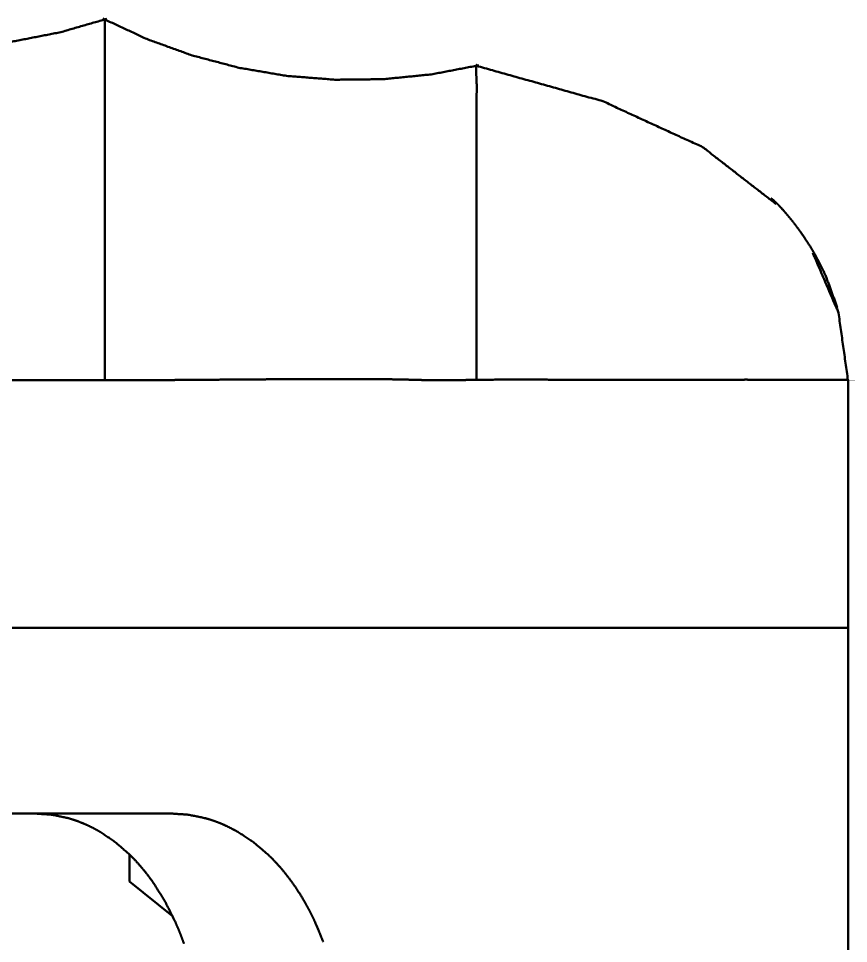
# Paper-space layout 'Layout1' of a CAD drawing. Header units: millimetres. Extents: x 37 to 380, y 30 to 264.
# Drawn here: x 372.58 to 379.28, y 164.9 to 172.37 of the extents above; entities that cross this region are included whole.
import ezdxf

# ---------------------------------------------------------------- set-up
doc = ezdxf.new("R2010")
doc.units = ezdxf.units.MM
doc.layers.add('170', color=7, linetype='Continuous', true_color=0xffffff)

psp = doc.layouts.get("Layout1")

# ---------------------------------------------------------------- linework, layer by layer
at = {"layer": '170', "color": 155, "linetype": 'Continuous', "lineweight": 50}
for p, q in [((379.2802, 167.4491), (379.2802, 169.4491)), ((379.2802, 167.4491), (379.2802, 163.7531)), ((373.4802, 165.3991), (373.4802, 165.6133)), ((373.4802, 165.3991), (373.8248, 165.1235))]:
    psp.add_line(p, q, dxfattribs=at)
for points, knots in [([(373.2977, 172.3643), (372.9246, 172.2568), (372.5461, 172.183), (372.4261, 172.1669)], [0, 0, 0.433784, 0.864686, 1, 1]), ([(376.2995, 171.9895), (375.9147, 171.9158), (375.5275, 171.877), (375.1373, 171.8729), (374.7475, 171.9038), (374.3617, 171.9696), (373.9842, 172.0692), (373.6186, 172.2016), (373.2638, 172.367)], [0, 0, 0.125401, 0.249942, 0.374835, 0.500006, 0.625269, 0.750246, 0.874696, 1, 1]), ([(373.2802, 172.3585), (373.2802, 172.3591), (373.2802, 172.3564), (373.2803, 172.3488), (373.2803, 172.3111), (373.2803, 172.2959), (373.2803, 172.2568), (373.2803, 172.2032), (373.2803, 172.1693), (373.2803, 172.0823), (373.2803, 172.0266), (373.2804, 171.9949), (373.2804, 171.9603), (373.2804, 171.8811), (373.2804, 171.7854), (373.2804, 171.7302), (373.2804, 171.6011), (373.2804, 171.4407), (373.2805, 171.3453), (373.2805, 171.2376), (373.2805, 171.1153), (373.2805, 170.976), (373.2805, 170.8172), (373.2805, 170.6367), (373.2805, 170.4334), (373.2805, 170.3234), (373.2805, 170.0886), (373.2805, 169.8383), (373.2806, 169.7092), (373.2806, 169.447)], [0, 0, 0.000213, 0.001139, 0.003754, 0.016705, 0.021918, 0.035327, 0.053736, 0.065378, 0.095226, 0.114362, 0.125241, 0.137117, 0.164333, 0.197158, 0.216138, 0.260456, 0.315533, 0.348266, 0.385257, 0.427244, 0.475057, 0.529573, 0.591548, 0.661354, 0.699118, 0.779718, 0.865644, 0.909965, 1, 1]), ([(376.2802, 171.9849), (376.2801, 171.985), (376.28, 171.9852), (376.2799, 171.9854), (376.2798, 171.9858), (376.2798, 171.9862), (376.2798, 171.9866), (376.2798, 171.9872), (376.2799, 171.9886), (376.2802, 171.9903), (376.2805, 171.9917), (376.2807, 171.993), (376.2808, 171.9932), (376.2809, 171.9934), (376.281, 171.9936), (376.2811, 171.9936), (376.2812, 171.9936), (376.2812, 171.9935), (376.2812, 171.9933), (376.2811, 171.9931), (376.2809, 171.9927), (376.2807, 171.9923), (376.2805, 171.9917), (376.2802, 171.9911), (376.2799, 171.9904), (376.2796, 171.9896), (376.2793, 171.9888), (376.2791, 171.9878), (376.2787, 171.9861), (376.2784, 171.9842), (376.278, 171.982), (376.2776, 171.9796), (376.2773, 171.9771), (376.277, 171.9743), (376.2766, 171.9712), (376.2764, 171.968), (376.2761, 171.9645), (376.276, 171.9608), (376.2758, 171.9519), (376.276, 171.9418), (376.2765, 171.9304), (376.2773, 171.9178), (376.2791, 171.8885), (376.28, 171.8717), (376.2807, 171.8535), (376.281, 171.8369), (376.2812, 171.8191), (376.2812, 171.8004), (376.2811, 171.7805), (376.2807, 171.7375), (376.2804, 171.7144), (376.2801, 171.6898), (376.2798, 171.6532), (376.2796, 171.6132), (376.2795, 171.5713), (376.2795, 171.5255), (376.2796, 171.4776), (376.2801, 171.3707), (376.2803, 171.249), (376.2803, 171.1811), (376.2801, 171.097), (376.2799, 171.0535), (376.2798, 170.9616), (376.2798, 170.913), (376.2799, 170.8642), (376.2802, 170.8127), (376.2805, 170.7544), (376.2807, 170.7242), (376.2808, 170.6931), (376.2808, 170.6612), (376.2807, 170.6284), (376.2805, 170.5949), (376.2802, 170.5605), (376.28, 170.5472), (376.2799, 170.5338), (376.2797, 170.5205), (376.2795, 170.4937), (376.2792, 170.4669), (376.2791, 170.4535), (376.279, 170.4401), (376.279, 170.4267), (376.2789, 170.4133), (376.2788, 170.3865), (376.2788, 170.373), (376.2789, 170.3596), (376.2789, 170.3327), (376.279, 170.3192), (376.2791, 170.3058), (376.2795, 170.279), (376.2797, 170.2655), (376.2799, 170.2521), (376.2802, 170.2386)], [0, 0, 0.000095, 0.0002, 0.000348, 0.000531, 0.000755, 0.001031, 0.001359, 0.002161, 0.00312, 0.003951, 0.004667, 0.004821, 0.004947, 0.005046, 0.005105, 0.005153, 0.005216, 0.005319, 0.005478, 0.005698, 0.005976, 0.006306, 0.006693, 0.007119, 0.007593, 0.008112, 0.008669, 0.009663, 0.010784, 0.012015, 0.013378, 0.014854, 0.016452, 0.018178, 0.020028, 0.022001, 0.024105, 0.029153, 0.034881, 0.041313, 0.048475, 0.065098, 0.074621, 0.084982, 0.0944, 0.104485, 0.115043, 0.126328, 0.150685, 0.163786, 0.177741, 0.198473, 0.221124, 0.244871, 0.270819, 0.297944, 0.358508, 0.427475, 0.465961, 0.513642, 0.538243, 0.59031, 0.617862, 0.645509, 0.674696, 0.707719, 0.724866, 0.742493, 0.760558, 0.779105, 0.798114, 0.817627, 0.825153, 0.832754, 0.840286, 0.855442, 0.870615, 0.878246, 0.885807, 0.893443, 0.901009, 0.916223, 0.923871, 0.931443, 0.946669, 0.954323, 0.961901, 0.977122, 0.984777, 0.992368, 1, 1]), ([(378.6977, 170.8688), (378.1029, 171.3294), (377.2979, 171.6989), (376.2802, 171.9849)], [0, 0, 0.279133, 0.607785, 1, 1]), ([(379.1908, 170.0346), (379.0988, 170.2871), (379.0596, 170.3703), (379.015, 170.4543), (378.9716, 170.5279), (378.923, 170.6029), (378.9002, 170.6357), (378.8769, 170.6681), (378.8543, 170.6983), (378.8325, 170.7263), (378.8108, 170.7535), (378.7914, 170.7769), (378.7716, 170.8003), (378.755, 170.8193), (378.7212, 170.8565), (378.7003, 170.8779), (378.681, 170.8964), (378.6691, 170.9068), (378.6578, 170.9137)], [0, 0, 0.258273, 0.346586, 0.438001, 0.5201, 0.605939, 0.644369, 0.682692, 0.718919, 0.753036, 0.786515, 0.81567, 0.845175, 0.869362, 0.917687, 0.94643, 0.972093, 0.987275, 1, 1]), ([(379.277, 169.4487), (379.2005, 169.9921), (378.9936, 170.4745)], [0, 0, 0.511127, 1, 1]), ([(376.2802, 170.2386), (376.2802, 170.2234), (376.2802, 170.2081), (376.2802, 170.1927), (376.2802, 170.1772), (376.2802, 170.1617), (376.2802, 170.146), (376.2802, 170.1303), (376.2802, 170.1145), (376.2802, 170.0987), (376.2802, 170.0827), (376.2802, 170.0667), (376.2802, 170.0506), (376.2802, 170.0344), (376.2802, 170.0181), (376.2802, 170.0017), (376.2802, 169.9852), (376.2802, 169.9687), (376.2802, 169.9521), (376.2802, 169.9353), (376.2802, 169.9185), (376.2802, 169.9101), (376.2802, 169.8932), (376.2802, 169.8762), (376.2802, 169.8591), (376.2802, 169.8419), (376.2802, 169.8246), (376.2802, 169.8073), (376.2802, 169.7898), (376.2802, 169.7723), (376.2802, 169.7547), (376.2802, 169.737), (376.2802, 169.7191), (376.2802, 169.7013), (376.2802, 169.6833), (376.2802, 169.6652), (376.2802, 169.6471), (376.2803, 169.638), (376.2803, 169.6197), (376.2803, 169.6013), (376.2803, 169.5828), (376.2803, 169.5642), (376.2803, 169.5456), (376.2803, 169.5362), (376.2803, 169.5174), (376.2803, 169.4985), (376.2803, 169.4796), (376.2803, 169.4605), (376.2803, 169.4509)], [0, 0, 0.019327, 0.03876, 0.058297, 0.077926, 0.09766, 0.117513, 0.137457, 0.157506, 0.17766, 0.197919, 0.218283, 0.238739, 0.259313, 0.280005, 0.300789, 0.321677, 0.342684, 0.363783, 0.385, 0.406335, 0.417029, 0.438521, 0.460118, 0.481834, 0.503641, 0.525566, 0.54761, 0.569758, 0.592025, 0.614396, 0.636873, 0.659481, 0.68218, 0.705011, 0.727947, 0.751, 0.76256, 0.785785, 0.809114, 0.832575, 0.85614, 0.879824, 0.891725, 0.915579, 0.939551, 0.963641, 0.987863, 1, 1]), ([(373.2806, 169.447), (373.2576, 169.447), (373.2056, 169.4472), (373.1419, 169.4472), (373.0662, 169.4473), (373.0253, 169.4473), (372.9315, 169.4473), (372.8785, 169.4473), (372.7659, 169.4472), (372.7064, 169.4472), (372.5748, 169.4471), (372.3834, 169.4471), (372.2604, 169.4472), (371.985, 169.4477), (371.7287, 169.4483), (371.5261, 169.4485), (371.3337, 169.4484), (371.2399, 169.4482), (371.0635, 169.4477), (370.8709, 169.447), (370.7024, 169.4464), (370.5587, 169.446), (370.4996, 169.4458), (370.3939, 169.4456), (370.3473, 169.4455), (370.2803, 169.4455)], [0, 0, 0.007675, 0.024981, 0.046214, 0.071443, 0.085071, 0.116348, 0.134027, 0.171533, 0.19136, 0.235232, 0.299028, 0.340034, 0.431815, 0.51723, 0.584774, 0.648887, 0.680137, 0.738931, 0.803155, 0.85929, 0.907186, 0.926903, 0.962136, 0.977637, 1, 1]), ([(375.7802, 169.45), (375.7608, 169.4505), (375.7414, 169.4511), (375.721, 169.4516), (375.7007, 169.4521), (375.6794, 169.4526), (375.6581, 169.453), (375.6358, 169.4534), (375.6136, 169.4538), (375.5904, 169.4542), (375.5672, 169.4545), (375.5431, 169.4548), (375.5188, 169.4551), (375.4937, 169.4554), (375.4686, 169.4556), (375.4163, 169.456), (375.3892, 169.4561), (375.3338, 169.4563), (375.2764, 169.4564), (375.1867, 169.4564), (375.0571, 169.4561), (374.9877, 169.4559), (374.8315, 169.4553), (374.6569, 169.4545), (374.3742, 169.4527), (374.0035, 169.4498), (373.88, 169.4489), (373.8216, 169.4485), (373.7078, 169.4478), (373.6525, 169.4475), (373.549, 169.4471), (373.4523, 169.4469), (373.3628, 169.4468), (373.2806, 169.447)], [0, 0, 0.007776, 0.015552, 0.023692, 0.031848, 0.040367, 0.048886, 0.057785, 0.066684, 0.075963, 0.085242, 0.094901, 0.104593, 0.114632, 0.124704, 0.145626, 0.156475, 0.17862, 0.201575, 0.237446, 0.289326, 0.317077, 0.379559, 0.449417, 0.562491, 0.71081, 0.760211, 0.78358, 0.829077, 0.851206, 0.892634, 0.9313, 0.967106, 1, 1]), ([(376.2803, 169.4509), (376.1974, 169.4487), (376.1144, 169.4472), (376.0311, 169.4466), (375.9476, 169.4467), (375.864, 169.4479), (375.7802, 169.45)], [0, 0, 0.165722, 0.331823, 0.498399, 0.665219, 0.832467, 1, 1]), ([(376.2803, 169.4509), (376.4762, 169.4515), (376.6594, 169.4524), (376.8307, 169.4518), (376.9904, 169.4491)], [0, 0, 0.275883, 0.533954, 0.775083, 1, 1]), ([(378.4417, 169.4491), (378.1352, 169.4491), (377.4087, 169.4491), (376.9904, 169.4491)], [0, 0, 0.211183, 0.711738, 1, 1]), ([(378.4733, 169.4491), (378.4723, 169.4495), (378.4713, 169.4498), (378.4684, 169.4507), (378.4656, 169.4516), (378.4634, 169.4522), (378.4613, 169.4528), (378.4595, 169.4531), (378.4577, 169.4533), (378.4563, 169.4533), (378.4549, 169.4532), (378.4523, 169.4531), (378.4498, 169.4529), (378.4475, 169.4527), (378.4453, 169.4528), (378.4435, 169.453), (378.4417, 169.4534)], [0, 0, 0.033574, 0.065926, 0.160145, 0.252948, 0.32246, 0.391216, 0.44738, 0.50284, 0.546454, 0.588844, 0.66982, 0.749584, 0.818959, 0.888246, 0.943895, 1, 1]), ([(378.4733, 169.4491), (379.0795, 169.4491), (379.1687, 169.4491), (379.2429, 169.4491), (379.2605, 169.4491), (379.2668, 169.4491), (379.2791, 169.4491)], [0, 0, 0.752283, 0.863058, 0.955156, 0.977014, 0.984761, 1, 1]), ([(379.2791, 169.4491), (379.2801, 169.4491), (379.2809, 169.4491)], [0, 0, 0.533347, 1, 1]), ([(379.2802, 169.4491), (379.2796, 169.4491), (379.2815, 169.4491)], [0, 0, 0.233333, 1, 1]), ([(379.2802, 169.4487), (379.2802, 169.4458), (379.2802, 169.4431), (379.2802, 169.442), (379.2802, 169.4404), (379.2802, 169.4396), (379.2802, 169.4396), (379.2802, 169.4402), (379.2802, 169.4417), (379.2802, 169.4438), (379.2802, 169.445), (379.2802, 169.4473), (379.2802, 169.4489), (379.2802, 169.4487)], [0, 0, 0.174431, 0.317985, 0.375948, 0.460455, 0.498917, 0.5, 0.534128, 0.612134, 0.722102, 0.783315, 0.902492, 0.986457, 1, 1]), ([(343.7802, 167.4491), (346.5741, 167.4491), (349.9267, 167.4491), (353.6962, 167.4491), (357.7232, 167.4491), (361.8372, 167.4491), (365.8642, 167.4491), (369.6338, 167.4491), (371.3716, 167.4491), (374.4612, 167.4491), (375.7802, 167.4491)], [0, 0, 0.087307, 0.192077, 0.309874, 0.435718, 0.564281, 0.690125, 0.807923, 0.862229, 0.958779, 1, 1]), ([(343.7802, 167.4491), (346.574, 167.4491), (349.9267, 167.4491), (353.6962, 167.4491), (357.7232, 167.4491), (361.8372, 167.4491), (365.8642, 167.4491), (369.6338, 167.4491), (371.3715, 167.4491), (374.4612, 167.4491), (375.7802, 167.4491)], [0, 0, 0.087307, 0.192077, 0.309874, 0.435718, 0.564281, 0.690125, 0.807923, 0.862228, 0.958779, 1, 1]), ([(372.7111, 165.9491), (372.8499, 165.9396), (372.9849, 165.9115), (373.051, 165.8906), (373.1163, 165.865), (373.1485, 165.8505), (373.1805, 165.8348), (373.2123, 165.818), (373.2436, 165.8001), (373.3641, 165.7183), (373.4774, 165.6201), (373.5314, 165.5648), (373.5836, 165.5054), (373.609, 165.4742), (373.6339, 165.442), (373.6581, 165.409), (373.6816, 165.3753), (373.7695, 165.2322), (373.8476, 165.0763), (373.8656, 165.0353), (373.8829, 164.9934), (373.8996, 164.9507), (373.9156, 164.9073), (373.9182, 164.9)], [0, 0, 0.081531, 0.162343, 0.202972, 0.24402, 0.264739, 0.285639, 0.306693, 0.327839, 0.413194, 0.501031, 0.546282, 0.592624, 0.61624, 0.640054, 0.664012, 0.688123, 0.786505, 0.88868, 0.914923, 0.941472, 0.96836, 0.99546, 1, 1]), ([(375.0436, 164.9123), (374.9779, 165.0707), (374.9587, 165.1111), (374.9388, 165.151), (374.9182, 165.1902), (374.8971, 165.2284), (374.8529, 165.3021), (374.8065, 165.3723), (374.7577, 165.4389), (374.7066, 165.502), (374.6801, 165.5322), (374.6531, 165.5616), (374.6255, 165.59), (374.5972, 165.6176), (374.4803, 165.7168), (374.357, 165.7989), (374.293, 165.8335), (374.2274, 165.8639), (374.1939, 165.8774), (374.1601, 165.8898), (374.1261, 165.901), (374.0919, 165.9111), (373.953, 165.9396), (373.8111, 165.9491)], [0, 0, 0.099893, 0.125996, 0.151974, 0.177747, 0.20322, 0.253305, 0.302328, 0.35045, 0.397773, 0.421182, 0.444439, 0.467568, 0.490548, 0.579955, 0.666236, 0.708644, 0.750791, 0.771819, 0.792813, 0.813694, 0.834487, 0.917101, 1, 1])]:
    psp.add_open_spline(points, degree=1, knots=knots, dxfattribs=at)
for points in [[(375.7802, 167.4491), (378.4417, 167.4491)], [(378.4417, 167.4491), (375.7802, 167.4491)], [(378.4417, 167.4491), (379.2802, 167.4491)], [(379.2802, 167.4491), (378.4417, 167.4491)], [(372.0208, 165.9491), (373.8111, 165.9491)]]:
    psp.add_open_spline(points, degree=1, dxfattribs=at)

doc.saveas('drawing.dxf')
